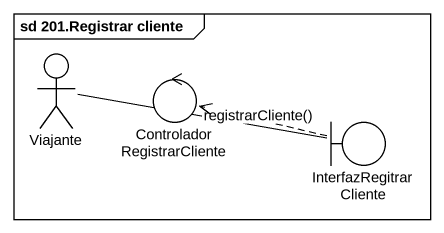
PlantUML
@startuml
mainframe sd 201.Registrar cliente
actor Viajante
control ControladorRegistrarCliente
boundary InterfazRegitrarCliente
Viajante -right- InterfazRegitrarCliente : registrarCliente()
InterfazRegitrarCliente .left.> ControladorRegistrarCliente
@enduml
